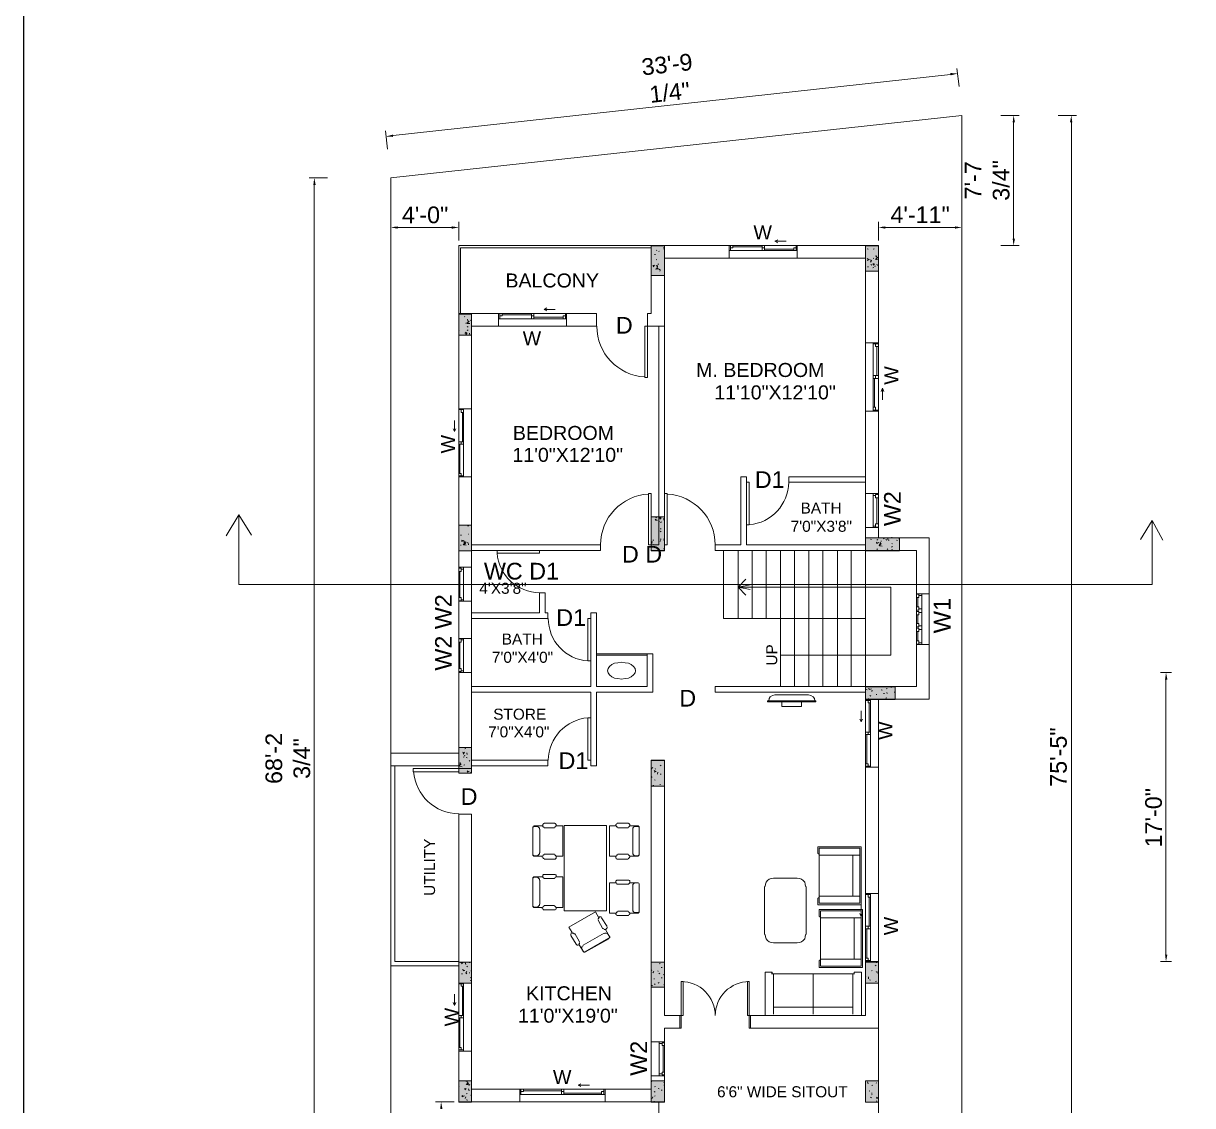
# Model space of a CAD drawing. Header units: millimetres. Extents: x 218.7 to 294.1, y -22.2 to 31.6.
# Drawn here: x 218.67 to 239.62, y -11.8 to 7.58 of the extents above; entities that cross this region are included whole.
import ezdxf

# ---------------------------------------------------------------- set-up
doc = ezdxf.new("R2010")
doc.units = ezdxf.units.MM
for name, color, linetype in [('PDF_Geometry', 7, 'Continuous'), ('PDF_Solid Fills', 1, 'Continuous'), ('PDF_Text', 7, 'Continuous')]:
    doc.layers.add(name, color=color, linetype=linetype)
doc.styles.add('PDF Arial', font='arial.ttf')

msp = doc.modelspace()

# ---------------------------------------------------------------- linework, layer by layer
at = {"layer": 'PDF_Geometry', "lineweight": 25}
msp.add_lwpolyline([(294.081, 31.595), (218.675, 31.595), (218.675, -22.228), (294.081, -22.228), (294.081, 31.595), (294.081, 31.611)], dxfattribs=at)
at = {"layer": 'PDF_Geometry', "lineweight": 9}
for points in [[(235.433, 6.454), (235.391, 6.779)], [(225.296, 5.577), (235.283, 6.671)], [(226.474, -5.486), (225.255, -5.486), (225.255, 4.817), (235.483, 5.936), (235.483, -17.051), (235.642, -17.051)], [(236.184, 5.936), (236.51, 5.936)], [(237.211, 5.936), (237.537, 5.936)], [(225.196, 5.335), (225.163, 5.66)], [(236.41, 5.811), (236.41, 3.732)], [(237.445, -16.926), (237.445, 5.811)], [(224.119, 4.817), (223.793, 4.817)], [(223.885, -15.848), (223.885, 4.692)], [(225.255, 4.166), (225.255, 3.832)], [(226.474, 3.698), (226.474, 4.032)], [(233.988, 3.698), (233.988, 4.032)], [(235.483, 4.166), (235.483, 3.832)], [(225.38, 3.932), (226.348, 3.932)], [(234.114, 3.932), (235.358, 3.932)], [(227.183, 2.387), (226.474, 2.387), (226.474, 3.606), (229.922, 3.606), (229.922, 2.387), (229.855, 2.387), (229.855, 2.162), (230.056, 2.162)], [(229.922, 3.565), (226.507, 3.565), (226.507, 2.387)], [(231.316, 3.606), (229.922, 3.606)], [(233.988, 3.606), (232.535, 3.606)], [(233.988, 1.861), (233.988, 3.606)], [(236.184, 3.606), (236.51, 3.606)], [(230.156, 2.162), (230.056, 2.162), (230.056, -1.754), (229.922, -1.754), (229.922, -1.854), (230.156, -1.854), (230.156, 3.381), (231.316, 3.381)], [(232.535, 3.381), (233.755, 3.381)], [(233.755, 3.381), (233.755, 1.861)], [(226.474, 2.387), (226.474, 0.684)], [(228.402, 2.162), (228.937, 2.162), (228.937, 2.387), (228.402, 2.387)], [(226.699, 0.684), (226.699, 2.162)], [(226.699, 2.162), (227.183, 2.162)], [(233.755, 0.642), (233.755, -0.535), (233.755, -0.635), (233.755, -0.836)], [(233.988, -0.836), (233.988, 0.642)], [(226.474, -0.535), (226.474, -2.155)], [(226.699, -2.155), (226.699, -1.854), (226.699, -1.754), (226.699, -0.535)], [(231.625, -1.754), (231.625, -0.535), (231.525, -0.535), (231.525, -1.754), (231.066, -1.754), (231.066, -1.854), (234.673, -1.854), (234.673, -2.631)], [(233.755, -0.535), (232.385, -0.535), (232.385, -0.635), (233.755, -0.635)], [(222.307, -1.595), (222.533, -1.22), (222.758, -1.579)], [(238.89, -1.32), (238.89, -2.464), (222.533, -2.464), (222.533, -1.22)], [(233.755, -1.445), (233.755, -1.754)], [(234.898, -2.631), (234.898, -1.629), (233.988, -1.629), (233.988, -1.445)], [(238.681, -1.662), (238.89, -1.32), (239.082, -1.671)], [(226.699, -1.854), (229.012, -1.854), (229.012, -1.754), (226.699, -1.754)], [(231.216, -3.073), (231.216, -1.854)], [(231.475, -3.073), (231.475, -1.854)], [(233.755, -1.754), (231.625, -1.754)], [(231.726, -3.073), (231.726, -1.854)], [(231.976, -3.073), (231.976, -1.854)], [(232.235, -4.292), (232.235, -1.854)], [(232.485, -4.292), (232.485, -1.854)], [(232.744, -4.292), (232.744, -1.854)], [(232.995, -4.292), (232.995, -1.854)], [(233.254, -4.292), (233.254, -1.854)], [(233.504, -4.292), (233.504, -1.854)], [(233.755, -4.292), (233.755, -1.854), (233.755, -1.754)], [(231.692, -2.556), (231.475, -2.514), (231.617, -2.372)], [(231.475, -2.514), (231.692, -2.472)], [(226.699, -3.073), (228.068, -3.073), (228.068, -2.973), (228.018, -2.973), (228.018, -2.614), (227.918, -2.614), (227.918, -2.973), (226.699, -2.973)], [(232.235, -3.733), (234.214, -3.733), (234.214, -2.514), (231.475, -2.514), (231.617, -2.656)], [(226.474, -2.764), (226.474, -3.432)], [(226.699, -3.432), (226.699, -3.073), (226.699, -2.973), (226.699, -2.764)], [(228.837, -2.973), (228.837, -4.292), (226.699, -4.292)], [(228.937, -2.973), (228.837, -2.973)], [(229.847, -4.292), (228.937, -4.292), (228.937, -2.973)], [(233.755, -3.073), (231.216, -3.073)], [(234.673, -3.541), (234.673, -4.292), (231.066, -4.292), (231.066, -4.393), (233.755, -4.393)], [(233.988, -4.518), (234.898, -4.518), (234.898, -3.541)], [(229.847, -3.708), (228.937, -3.708)], [(229.847, -3.733), (228.937, -3.733)], [(229.947, -4.393), (229.947, -3.708), (229.847, -3.708), (229.847, -4.292)], [(226.474, -4.042), (226.474, -5.486)], [(226.699, -5.612), (226.699, -4.393), (226.699, -4.292), (226.699, -4.042)], [(239.24, -4.042), (239.04, -4.042)], [(239.14, -9.093), (239.14, -4.167)], [(226.699, -4.393), (228.837, -4.393)], [(228.837, -4.393), (228.837, -5.712), (228.937, -5.712), (228.937, -4.393)], [(228.937, -4.393), (229.947, -4.393)], [(233.755, -4.518), (233.755, -4.393), (233.755, -4.292)], [(225.255, -5.486), (225.255, -9.294), (226.474, -9.294)], [(225.255, -5.712), (225.33, -5.712), (226.474, -5.712), (226.474, -5.762), (226.699, -5.762), (226.699, -5.712), (228.068, -5.712), (228.068, -5.612), (226.699, -5.612)], [(226.699, -5.712), (226.699, -5.612)], [(230.431, -10.187), (230.156, -10.187), (230.156, -5.612), (229.922, -5.612), (229.922, -10.655)], [(226.474, -9.219), (225.33, -9.219), (225.33, -5.712)], [(233.755, -5.737), (233.755, -8)], [(233.988, -8), (233.988, -5.737)], [(226.699, -9.603), (226.699, -6.58), (226.474, -6.58), (226.474, -9.219)], [(232.11, -7.724), (232.068, -7.732), (232.035, -7.741), (232.001, -7.766), (231.976, -7.799), (231.968, -7.833), (231.959, -7.874)], [(232.686, -7.874), (232.677, -7.833), (232.669, -7.799), (232.644, -7.766), (232.611, -7.741), (232.577, -7.732), (232.535, -7.724), (232.11, -7.724)], [(231.951, -7.874), (231.951, -8.734)], [(232.694, -8.734), (232.694, -7.874)], [(231.959, -8.734), (231.968, -8.776), (231.976, -8.81), (232.001, -8.843), (232.035, -8.868), (232.068, -8.876), (232.11, -8.885)], [(232.535, -8.885), (232.577, -8.876), (232.611, -8.868), (232.644, -8.843), (232.669, -8.81), (232.677, -8.776), (232.686, -8.734)], [(232.11, -8.885), (232.535, -8.885)], [(235.483, -17.051), (225.255, -15.974), (225.255, -9.294)], [(226.474, -9.219), (226.474, -9.294)], [(226.474, -9.294), (226.474, -9.603)], [(231.701, -10.413), (233.988, -10.413), (233.988, -9.219)], [(233.755, -9.219), (233.755, -10.187)], [(239.24, -9.219), (239.04, -9.219)], [(233.755, -10.187), (231.701, -10.187)], [(230.156, -10.413), (230.431, -10.413)], [(230.156, -10.655), (230.156, -10.413)], [(233.988, -10.413), (233.988, -13.16)], [(226.474, -10.822), (226.474, -11.732)], [(226.699, -11.507), (226.699, -10.822)], [(229.922, -11.264), (229.922, -11.507)], [(230.156, -11.732), (230.156, -11.264)], [(227.567, -11.507), (226.699, -11.507)], [(229.922, -11.507), (229.095, -11.507)], [(226.39, -11.732), (226.056, -11.732)], [(226.474, -11.732), (227.567, -11.732)], [(229.095, -11.732), (230.156, -11.732)], [(230.056, -13.16), (230.056, -11.732)]]:
    msp.add_lwpolyline(points, dxfattribs=at)
at = {"layer": 'PDF_Geometry', "color": 52, "lineweight": 9, "true_color": 0xdddd00}
for points in [[(230.156, 3.598), (229.922, 3.598), (229.922, 3.072), (230.156, 3.072)], [(233.988, 3.598), (233.755, 3.598), (233.755, 3.147), (233.988, 3.147)], [(226.699, 2.379), (226.474, 2.379), (226.474, 2.003), (226.699, 2.003)], [(230.156, -1.253), (229.922, -1.253), (229.922, -1.863), (230.156, -1.863)], [(226.699, -1.403), (226.474, -1.403), (226.474, -1.863), (226.699, -1.863)], [(233.755, -1.629), (233.755, -1.863), (234.364, -1.863), (234.364, -1.629)], [(233.755, -4.301), (233.755, -4.526), (234.289, -4.526), (234.289, -4.301)], [(226.699, -5.386), (226.474, -5.386), (226.474, -5.845), (226.699, -5.845)], [(230.156, -5.62), (229.922, -5.62), (229.922, -6.079), (230.156, -6.079)], [(230.156, -9.227), (229.922, -9.227), (229.922, -9.678), (230.156, -9.678)], [(233.988, -9.227), (233.755, -9.227), (233.755, -9.603), (233.988, -9.603)], [(226.699, -11.356), (226.474, -11.356), (226.474, -11.74), (226.699, -11.74)], [(230.156, -11.356), (229.922, -11.356), (229.922, -11.74), (230.156, -11.74)], [(233.988, -11.356), (233.755, -11.356), (233.755, -11.74), (233.988, -11.74)]]:
    msp.add_lwpolyline(points, close=True, dxfattribs=at)
for points in [[(229.964, 3.598), (229.964, 3.606)], [(230.139, 3.573), (230.156, 3.565)], [(233.755, 3.581), (233.763, 3.581)], [(233.963, 3.598), (233.963, 3.606)], [(229.98, 3.448), (229.997, 3.448)], [(230.006, 3.348), (230.022, 3.356)], [(230.014, 3.515), (230.022, 3.523)], [(230.056, 3.506), (230.064, 3.498)], [(230.139, 3.548), (230.156, 3.548)], [(233.788, 3.548), (233.805, 3.54)], [(233.788, 3.373), (233.813, 3.356)], [(233.788, 3.339), (233.83, 3.356)], [(233.896, 3.54), (233.913, 3.548)], [(233.896, 3.373), (233.905, 3.381)], [(233.93, 3.414), (233.947, 3.423)], [(233.938, 3.356), (233.98, 3.398)], [(233.947, 3.356), (233.988, 3.348)], [(233.963, 3.381), (233.955, 3.423)], [(229.947, 3.247), (229.98, 3.247)], [(229.955, 3.222), (229.98, 3.256)], [(229.955, 3.247), (229.972, 3.239)], [(229.997, 3.181), (230.014, 3.189)], [(230.006, 3.247), (230.022, 3.239)], [(230.014, 3.206), (230.039, 3.189)], [(230.014, 3.181), (230.056, 3.189)], [(230.031, 3.214), (230.031, 3.247)], [(230.039, 3.272), (230.056, 3.272)], [(230.064, 3.181), (230.072, 3.172)], [(230.072, 3.147), (230.089, 3.172)], [(233.796, 3.222), (233.813, 3.222)], [(233.846, 3.306), (233.863, 3.339), (233.846, 3.348)], [(233.855, 3.264), (233.871, 3.256)], [(233.888, 3.281), (233.913, 3.281)], [(233.888, 3.206), (233.905, 3.214)], [(233.896, 3.256), (233.922, 3.281)], [(233.922, 3.239), (233.938, 3.239)], [(233.972, 3.247), (233.963, 3.272)], [(226.574, 2.337), (226.582, 2.329)], [(226.599, 2.379), (226.607, 2.379)], [(226.599, 2.212), (226.607, 2.22)], [(226.616, 2.212), (226.657, 2.254)], [(226.624, 2.154), (226.641, 2.145)], [(226.624, 2.087), (226.641, 2.095)], [(226.641, 2.237), (226.632, 2.287)], [(226.632, 2.212), (226.674, 2.212)], [(226.682, 2.27), (226.691, 2.262)], [(226.474, 2.078), (226.482, 2.07)], [(226.582, 2.037), (226.616, 2.037)], [(226.59, 2.037), (226.607, 2.053)], [(226.599, 2.012), (226.624, 2.045)], [(226.674, 2.003), (226.666, 2.037)], [(229.997, -1.253), (230.014, -1.27)], [(226.632, -1.412), (226.649, -1.42)], [(226.641, -1.403), (226.649, -1.412)], [(229.989, -1.295), (230.014, -1.312)], [(229.997, -1.32), (230.031, -1.312)], [(230.056, -1.362), (230.064, -1.328)], [(230.072, -1.295), (230.097, -1.27), (230.064, -1.27)], [(230.089, -1.353), (230.106, -1.345)], [(230.147, -1.312), (230.147, -1.278)], [(226.474, -1.504), (226.474, -1.495)], [(226.507, -1.579), (226.524, -1.579)], [(226.524, -1.671), (226.549, -1.687)], [(226.641, -1.562), (226.649, -1.562)], [(226.699, -1.612), (226.699, -1.604)], [(229.947, -1.671), (229.964, -1.671)], [(230.056, -1.487), (230.064, -1.495)], [(230.081, -1.47), (230.097, -1.47)], [(230.081, -1.52), (230.097, -1.512)], [(230.081, -1.654), (230.097, -1.654)], [(230.139, -1.654), (230.156, -1.654)], [(230.147, -1.679), (230.156, -1.671)], [(233.846, -1.654), (233.863, -1.662)], [(233.963, -1.671), (233.98, -1.662)], [(234.08, -1.646), (234.097, -1.629)], [(234.122, -1.662), (234.139, -1.671)], [(234.155, -1.662), (234.155, -1.629)], [(234.164, -1.671), (234.18, -1.671)], [(234.23, -1.629), (234.23, -1.62)], [(234.314, -1.671), (234.331, -1.679)], [(234.356, -1.646), (234.364, -1.646)], [(226.507, -1.762), (226.515, -1.762)], [(226.524, -1.696), (226.557, -1.679)], [(226.549, -1.754), (226.59, -1.712)], [(226.557, -1.754), (226.607, -1.762)], [(226.574, -1.729), (226.565, -1.679)], [(226.565, -1.721), (226.59, -1.721)], [(226.574, -1.746), (226.599, -1.712)], [(226.582, -1.729), (226.59, -1.696)], [(226.616, -1.704), (226.632, -1.712)], [(226.649, -1.754), (226.641, -1.721)], [(226.699, -1.737), (226.699, -1.729)], [(229.93, -1.729), (229.939, -1.696)], [(229.947, -1.854), (229.964, -1.854)], [(229.955, -1.746), (229.964, -1.754)], [(230.072, -1.863), (230.089, -1.854)], [(230.081, -1.696), (230.089, -1.679)], [(230.139, -1.829), (230.156, -1.829)], [(233.947, -1.704), (233.972, -1.721)], [(233.955, -1.721), (233.972, -1.729)], [(233.963, -1.729), (233.997, -1.712)], [(233.963, -1.838), (233.972, -1.829)], [(234.013, -1.737), (234.005, -1.771), (234.038, -1.729)], [(234.013, -1.771), (234.055, -1.779)], [(234.03, -1.746), (234.022, -1.704)], [(234.022, -1.721), (234.03, -1.729)], [(234.03, -1.687), (234.047, -1.687)], [(234.147, -1.829), (234.155, -1.838)], [(234.222, -1.796), (234.239, -1.787)], [(234.222, -1.846), (234.239, -1.838)], [(234.23, -1.729), (234.239, -1.737)], [(233.771, -4.343), (233.788, -4.351)], [(233.813, -4.326), (233.838, -4.343)], [(233.83, -4.343), (233.863, -4.334)], [(233.863, -4.376), (233.88, -4.368)], [(233.871, -4.384), (233.88, -4.359)], [(234.022, -4.301), (234.03, -4.301)], [(234.038, -4.351), (234.055, -4.359)], [(234.13, -4.334), (234.147, -4.326)], [(234.205, -4.301), (234.222, -4.309)], [(234.272, -4.393), (234.289, -4.393)], [(234.289, -4.301), (234.289, -4.292)], [(233.813, -4.526), (233.813, -4.509)], [(233.838, -4.451), (233.855, -4.468)], [(233.947, -4.434), (233.963, -4.434)], [(234.08, -4.418), (234.097, -4.418)], [(234.122, -4.501), (234.139, -4.493)], [(234.139, -4.401), (234.147, -4.418)], [(226.582, -5.411), (226.599, -5.403)], [(226.499, -5.695), (226.499, -5.653)], [(226.54, -5.47), (226.565, -5.478)], [(226.549, -5.503), (226.574, -5.47)], [(226.557, -5.553), (226.565, -5.562)], [(226.574, -5.537), (226.582, -5.52)], [(226.607, -5.562), (226.624, -5.57)], [(226.624, -5.511), (226.616, -5.478)], [(226.657, -5.62), (226.674, -5.628)], [(226.474, -5.72), (226.515, -5.678)], [(226.49, -5.72), (226.532, -5.729)], [(226.565, -5.704), (226.582, -5.695)], [(226.624, -5.804), (226.649, -5.82)], [(226.624, -5.829), (226.657, -5.812)], [(226.641, -5.762), (226.657, -5.762)], [(226.691, -5.845), (226.691, -5.829)], [(229.922, -5.762), (229.93, -5.77)], [(229.93, -5.754), (229.947, -5.745)], [(229.972, -5.795), (229.997, -5.812)], [(229.972, -5.829), (230.006, -5.812)], [(229.989, -5.762), (229.997, -5.77)], [(230.031, -5.862), (230.039, -5.829)], [(230.081, -5.704), (230.097, -5.712)], [(230.081, -5.862), (230.097, -5.862)], [(229.922, -5.921), (229.939, -5.912)], [(229.947, -6.063), (229.964, -6.063)], [(229.98, -5.962), (229.989, -5.971)], [(230.072, -6.046), (230.089, -6.046)], [(226.474, -9.377), (226.474, -9.603), (226.699, -9.603), (226.699, -9.227), (226.474, -9.227)], [(226.507, -9.235), (226.524, -9.244)], [(226.515, -9.227), (226.549, -9.235)], [(226.524, -9.26), (226.549, -9.227)], [(226.54, -9.361), (226.565, -9.377)], [(226.549, -9.386), (226.582, -9.377)], [(226.599, -9.269), (226.59, -9.235)], [(226.616, -9.436), (226.599, -9.419), (226.616, -9.394)], [(226.616, -9.302), (226.632, -9.311)], [(226.657, -9.235), (226.674, -9.235)], [(226.657, -9.419), (226.674, -9.419)], [(226.691, -9.386), (226.699, -9.377)], [(229.922, -9.377), (229.93, -9.369)], [(229.947, -9.419), (229.964, -9.394)], [(230.039, -9.386), (230.047, -9.394)], [(230.064, -9.26), (230.081, -9.252)], [(230.097, -9.327), (230.114, -9.327)], [(233.863, -9.386), (233.88, -9.377)], [(233.93, -9.286), (233.947, -9.294)], [(233.947, -9.411), (233.955, -9.402)], [(233.955, -9.244), (233.963, -9.227)], [(233.963, -9.402), (233.988, -9.411)], [(233.972, -9.427), (233.988, -9.419)], [(226.524, -9.436), (226.54, -9.436)], [(226.682, -9.503), (226.691, -9.511)], [(226.682, -9.561), (226.691, -9.553)], [(229.964, -9.528), (229.98, -9.528)], [(229.98, -9.62), (229.989, -9.628)], [(230.047, -9.603), (230.064, -9.594)], [(230.056, -9.436), (230.072, -9.427)], [(230.097, -9.511), (230.114, -9.511)], [(230.139, -9.453), (230.156, -9.461)], [(230.156, -9.653), (230.147, -9.628)], [(230.156, -9.453), (230.156, -9.444)], [(233.755, -9.494), (233.763, -9.486), (233.755, -9.486)], [(233.813, -9.528), (233.813, -9.494)], [(233.83, -9.544), (233.846, -9.553)], [(233.83, -9.603), (233.838, -9.603)], [(233.938, -9.578), (233.955, -9.569)], [(229.93, -9.645), (229.947, -9.653)], [(230.147, -9.678), (230.156, -9.678)], [(226.474, -11.456), (226.482, -11.448)], [(226.574, -11.49), (226.607, -11.498)], [(226.582, -11.515), (226.607, -11.49)], [(226.599, -11.356), (226.607, -11.365)], [(226.607, -11.423), (226.649, -11.39)], [(226.624, -11.406), (226.616, -11.423), (226.666, -11.431)], [(226.649, -11.415), (226.632, -11.406), (226.624, -11.356)], [(226.657, -11.532), (226.649, -11.498)], [(226.657, -11.431), (226.674, -11.423)], [(229.922, -11.365), (229.93, -11.365)], [(229.98, -11.465), (229.997, -11.456)], [(230.047, -11.49), (230.064, -11.498)], [(230.147, -11.381), (230.156, -11.39)], [(230.147, -11.431), (230.156, -11.431)], [(233.805, -11.406), (233.796, -11.373)], [(233.871, -11.44), (233.888, -11.431)], [(233.947, -11.39), (233.955, -11.398)], [(226.524, -11.632), (226.54, -11.623)], [(226.532, -11.615), (226.557, -11.632)], [(226.532, -11.64), (226.574, -11.623)], [(226.59, -11.674), (226.599, -11.64)], [(226.607, -11.59), (226.624, -11.582)], [(226.616, -11.69), (226.624, -11.707)], [(226.691, -11.607), (226.699, -11.615)], [(229.939, -11.674), (229.947, -11.64)], [(229.964, -11.724), (229.98, -11.724)], [(229.972, -11.548), (229.989, -11.557)], [(229.98, -11.632), (229.989, -11.623)], [(230.097, -11.523), (230.114, -11.523)], [(233.821, -11.532), (233.838, -11.54)], [(233.846, -11.649), (233.863, -11.657)], [(233.863, -11.573), (233.88, -11.573)], [(233.863, -11.607), (233.88, -11.598)], [(233.955, -11.649), (233.98, -11.665)], [(233.955, -11.674), (233.988, -11.665)], [(233.955, -11.715), (233.963, -11.724)]]:
    msp.add_lwpolyline(points, dxfattribs=at)
at = {"layer": 'PDF_Geometry', "color": 151, "lineweight": 9, "true_color": 0x7ebfff}
for points in [[(231.341, 3.565), (231.383, 3.565), (231.383, 3.606), (231.316, 3.606), (231.316, 3.381)], [(232.535, 3.606), (231.316, 3.606)], [(231.316, 3.515), (231.341, 3.515), (231.341, 3.606)], [(231.383, 3.606), (231.909, 3.606)], [(231.383, 3.581), (231.909, 3.581)], [(231.951, 3.565), (231.909, 3.565)], [(231.951, 3.606), (232.519, 3.606)], [(232.185, 3.657), (232.135, 3.682), (232.185, 3.707)], [(232.135, 3.682), (232.335, 3.682)], [(232.519, 3.565), (232.477, 3.565), (232.477, 3.515), (232.535, 3.515)], [(232.535, 3.381), (232.535, 3.606), (232.519, 3.606), (232.519, 3.515)], [(231.316, 3.381), (232.535, 3.381)], [(231.341, 3.515), (231.909, 3.515)], [(231.951, 3.54), (232.477, 3.54)], [(231.951, 3.515), (232.477, 3.515)], [(227.208, 2.346), (227.25, 2.346), (227.25, 2.387), (227.183, 2.387), (227.183, 2.162)], [(228.402, 2.387), (227.183, 2.387)], [(227.183, 2.296), (227.208, 2.296), (227.208, 2.387)], [(227.25, 2.387), (227.776, 2.387)], [(227.25, 2.362), (227.776, 2.362)], [(227.818, 2.346), (227.776, 2.346)], [(227.818, 2.387), (228.386, 2.387)], [(227.818, 2.321), (228.344, 2.321)], [(228.052, 2.437), (228.002, 2.463), (228.052, 2.488)], [(228.002, 2.463), (228.202, 2.463)], [(228.386, 2.346), (228.344, 2.346), (228.344, 2.296), (228.402, 2.296)], [(228.402, 2.162), (228.402, 2.387), (228.386, 2.387), (228.386, 2.296)], [(227.183, 2.162), (228.402, 2.162)], [(227.208, 2.296), (227.776, 2.296)], [(227.818, 2.296), (228.344, 2.296)], [(233.938, 1.845), (233.938, 1.795), (233.988, 1.795), (233.988, 1.861), (233.755, 1.861)], [(233.755, 1.861), (233.755, 0.642)], [(233.896, 1.861), (233.896, 1.845), (233.988, 1.845)], [(233.896, 1.845), (233.896, 1.277)], [(233.963, 1.795), (233.963, 1.277)], [(233.988, 0.642), (233.988, 1.861)], [(233.988, 1.795), (233.988, 1.277)], [(233.938, 1.227), (233.938, 1.277)], [(233.896, 1.227), (233.896, 0.709)], [(233.922, 1.227), (233.922, 0.709)], [(233.988, 1.227), (233.988, 0.659)], [(234.038, 0.993), (234.063, 1.051), (234.089, 0.993)], [(234.063, 1.051), (234.063, 0.843)], [(226.699, 0.684), (226.474, 0.684), (226.474, 0.667), (226.557, 0.667)], [(226.474, 0.684), (226.474, -0.535)], [(226.474, 0.091), (226.474, 0.667)], [(226.515, 0.667), (226.515, 0.617), (226.557, 0.617), (226.557, 0.684)], [(226.699, -0.535), (226.699, 0.684)], [(233.755, 0.642), (233.988, 0.642), (233.988, 0.659), (233.896, 0.659)], [(233.938, 0.659), (233.938, 0.709), (233.896, 0.709), (233.896, 0.642)], [(226.398, 0.275), (226.398, 0.475)], [(226.54, 0.091), (226.54, 0.617)], [(226.557, 0.091), (226.557, 0.617)], [(226.423, 0.325), (226.398, 0.275), (226.373, 0.325)], [(226.474, -0.477), (226.474, 0.049)], [(226.49, -0.477), (226.49, 0.049)], [(226.515, 0.091), (226.515, 0.049)], [(226.557, -0.518), (226.557, 0.049)], [(226.515, -0.518), (226.515, -0.477), (226.474, -0.477), (226.474, -0.535), (226.699, -0.535)], [(226.557, -0.535), (226.557, -0.518), (226.474, -0.518)], [(233.755, -0.836), (233.755, -1.445)], [(233.755, -0.836), (233.988, -0.836), (233.988, -0.911), (233.938, -0.911), (233.938, -0.869)], [(233.896, -0.836), (233.896, -0.869), (233.938, -0.869), (233.938, -0.852), (233.988, -0.852)], [(233.988, -1.445), (233.988, -0.836)], [(233.896, -1.42), (233.896, -0.869)], [(233.963, -0.911), (233.963, -1.378)], [(233.988, -1.378), (233.988, -0.911)], [(233.988, -1.437), (233.938, -1.437), (233.938, -1.378), (233.988, -1.378), (233.988, -1.445), (233.755, -1.445)], [(233.938, -1.42), (233.896, -1.42), (233.896, -1.445)], [(226.474, -2.764), (226.474, -2.155)], [(226.699, -2.155), (226.474, -2.155), (226.474, -2.23), (226.515, -2.23), (226.515, -2.188)], [(226.557, -2.155), (226.557, -2.188), (226.515, -2.188), (226.515, -2.172), (226.474, -2.172)], [(226.474, -2.698), (226.474, -2.23)], [(226.49, -2.23), (226.49, -2.698)], [(226.557, -2.739), (226.557, -2.188)], [(226.699, -2.155), (226.699, -2.764)], [(226.474, -2.756), (226.515, -2.756), (226.515, -2.698), (226.474, -2.698), (226.474, -2.764), (226.699, -2.764)], [(234.673, -2.631), (234.673, -2.931), (234.673, -3.24), (234.673, -3.541)], [(234.673, -2.639), (234.715, -2.639), (234.715, -2.698), (234.673, -2.698), (234.673, -2.631), (234.898, -2.631)], [(234.673, -2.698), (234.673, -2.865)], [(234.698, -2.865), (234.698, -2.698)], [(234.715, -2.664), (234.765, -2.664), (234.765, -2.631)], [(234.765, -2.664), (234.765, -2.898)], [(234.898, -3.541), (234.898, -3.24), (234.898, -2.931), (234.898, -2.631)], [(226.515, -2.739), (226.557, -2.739), (226.557, -2.764)], [(234.715, -2.898), (234.715, -2.865), (234.673, -2.865), (234.673, -2.931), (234.673, -3.007), (234.715, -3.007), (234.715, -2.948), (234.673, -2.948)], [(234.715, -2.965), (234.765, -2.965), (234.765, -2.931), (234.765, -2.898), (234.715, -2.898), (234.715, -2.923), (234.673, -2.923)], [(234.673, -3.007), (234.673, -3.165)], [(234.698, -3.165), (234.698, -3.007)], [(234.765, -2.965), (234.765, -3.207)], [(234.673, -3.249), (234.715, -3.249), (234.715, -3.307), (234.673, -3.307), (234.673, -3.24), (234.673, -3.165), (234.715, -3.165), (234.715, -3.207)], [(234.715, -3.274), (234.765, -3.274), (234.765, -3.24), (234.765, -3.207), (234.715, -3.207), (234.715, -3.224), (234.673, -3.224)], [(234.673, -3.307), (234.673, -3.474)], [(234.698, -3.474), (234.698, -3.307)], [(234.765, -3.274), (234.765, -3.508)], [(226.474, -4.042), (226.474, -3.432)], [(226.699, -3.432), (226.474, -3.432), (226.474, -3.499), (226.515, -3.499), (226.515, -3.457)], [(226.557, -3.432), (226.557, -3.457), (226.515, -3.457), (226.515, -3.441), (226.474, -3.441)], [(226.474, -3.967), (226.474, -3.499)], [(226.49, -3.499), (226.49, -3.967)], [(226.557, -4.009), (226.557, -3.457)], [(226.699, -3.432), (226.699, -4.042)], [(234.898, -3.541), (234.673, -3.541), (234.673, -3.474), (234.715, -3.474), (234.715, -3.508)], [(234.765, -3.541), (234.765, -3.508), (234.715, -3.508), (234.715, -3.533), (234.673, -3.533)], [(226.474, -4.025), (226.515, -4.025), (226.515, -3.967), (226.474, -3.967), (226.474, -4.042), (226.699, -4.042)], [(226.515, -4.009), (226.557, -4.009), (226.557, -4.042)], [(233.988, -4.518), (233.755, -4.518), (233.755, -4.543), (233.846, -4.543)], [(233.755, -4.518), (233.755, -5.737)], [(233.755, -5.111), (233.755, -4.543)], [(233.805, -4.543), (233.805, -4.585), (233.846, -4.585), (233.846, -4.518)], [(233.821, -5.111), (233.821, -4.585)], [(233.846, -5.111), (233.846, -4.585)], [(233.988, -5.737), (233.988, -4.518)], [(233.679, -4.927), (233.679, -4.727)], [(233.704, -4.877), (233.679, -4.927), (233.654, -4.877)], [(233.755, -5.678), (233.755, -5.152)], [(233.78, -5.678), (233.78, -5.152)], [(233.805, -5.111), (233.805, -5.152)], [(233.846, -5.72), (233.846, -5.152)], [(233.805, -5.72), (233.805, -5.678), (233.755, -5.678), (233.755, -5.737), (233.988, -5.737)], [(233.846, -5.737), (233.846, -5.72), (233.755, -5.72)], [(233.988, -8), (233.755, -8), (233.755, -8.016), (233.846, -8.016)], [(233.755, -8), (233.755, -9.219)], [(233.755, -8.584), (233.755, -8.016)], [(233.805, -8.016), (233.805, -8.066), (233.846, -8.066), (233.846, -8)], [(233.821, -8.584), (233.821, -8.066)], [(233.846, -8.584), (233.846, -8.066)], [(233.988, -9.219), (233.988, -8)], [(233.704, -8.359), (233.679, -8.409), (233.654, -8.359)], [(233.679, -8.409), (233.679, -8.2)], [(233.805, -8.584), (233.805, -8.634)], [(233.755, -9.16), (233.755, -8.634)], [(233.78, -9.16), (233.78, -8.634)], [(233.846, -9.202), (233.846, -8.634)], [(233.805, -9.202), (233.805, -9.16), (233.755, -9.16), (233.755, -9.219), (233.988, -9.219)], [(233.846, -9.219), (233.846, -9.202), (233.755, -9.202)], [(226.699, -9.603), (226.474, -9.603), (226.474, -9.62), (226.557, -9.62)], [(226.474, -9.603), (226.474, -10.822)], [(226.474, -10.187), (226.474, -9.62)], [(226.515, -9.62), (226.515, -9.661), (226.557, -9.661), (226.557, -9.603)], [(226.699, -10.822), (226.699, -9.603)], [(226.398, -10.004), (226.398, -9.803)], [(226.54, -10.187), (226.54, -9.661)], [(226.557, -10.187), (226.557, -9.661)], [(226.423, -9.954), (226.398, -10.004), (226.373, -9.954)], [(226.474, -10.755), (226.474, -10.229)], [(226.49, -10.755), (226.49, -10.229)], [(226.515, -10.187), (226.515, -10.229)], [(226.557, -10.797), (226.557, -10.229)], [(229.922, -11.264), (229.922, -10.655)], [(230.156, -10.672), (230.114, -10.672), (230.114, -10.722), (230.156, -10.722), (230.156, -10.655), (229.922, -10.655)], [(230.114, -10.688), (230.064, -10.688), (230.064, -10.655)], [(230.156, -10.655), (230.156, -11.264)], [(226.515, -10.797), (226.515, -10.755), (226.474, -10.755), (226.474, -10.822), (226.699, -10.822)], [(226.557, -10.822), (226.557, -10.797), (226.474, -10.797)], [(230.064, -10.688), (230.064, -11.231)], [(230.131, -11.198), (230.131, -10.722)], [(230.156, -10.722), (230.156, -11.198)], [(229.922, -11.264), (230.156, -11.264), (230.156, -11.198), (230.114, -11.198), (230.114, -11.231)], [(230.064, -11.264), (230.064, -11.231), (230.114, -11.231), (230.114, -11.248), (230.156, -11.248)], [(227.584, -11.548), (227.634, -11.548), (227.634, -11.507), (227.567, -11.507), (227.567, -11.732)], [(229.095, -11.507), (227.567, -11.507)], [(227.567, -11.598), (227.584, -11.598), (227.584, -11.507)], [(227.634, -11.507), (228.311, -11.507)], [(228.352, -11.507), (229.07, -11.507)], [(228.661, -11.456), (228.611, -11.431), (228.661, -11.406)], [(228.611, -11.431), (228.812, -11.431)], [(229.095, -11.732), (229.095, -11.507), (229.07, -11.507), (229.07, -11.598)], [(227.584, -11.598), (228.311, -11.598)], [(227.634, -11.532), (228.311, -11.532)], [(228.352, -11.548), (228.311, -11.548)], [(228.352, -11.573), (229.029, -11.573)], [(228.352, -11.598), (229.029, -11.598)], [(229.07, -11.548), (229.029, -11.548), (229.029, -11.598), (229.095, -11.598)], [(227.567, -11.732), (229.095, -11.732)]]:
    msp.add_lwpolyline(points, dxfattribs=at)
for points in [[(231.951, 3.606), (231.909, 3.606), (231.909, 3.515), (231.951, 3.515)], [(227.818, 2.387), (227.776, 2.387), (227.776, 2.296), (227.818, 2.296)], [(233.988, 1.227), (233.988, 1.277), (233.896, 1.277), (233.896, 1.227)], [(226.474, 0.091), (226.474, 0.049), (226.557, 0.049), (226.557, 0.091)], [(233.755, -5.111), (233.755, -5.152), (233.846, -5.152), (233.846, -5.111)], [(233.755, -8.584), (233.755, -8.634), (233.846, -8.634), (233.846, -8.584)], [(226.474, -10.187), (226.474, -10.229), (226.557, -10.229), (226.557, -10.187)], [(228.352, -11.507), (228.311, -11.507), (228.311, -11.598), (228.352, -11.598)]]:
    msp.add_lwpolyline(points, close=True, dxfattribs=at)
at = {"layer": 'PDF_Geometry', "color": 31, "lineweight": 9, "true_color": 0xffbf7e}
for points in [[(229.805, 2.162), (229.805, 1.243), (229.855, 1.243), (229.855, 2.162)], [(229.872, -1.754), (229.872, -0.836), (229.922, -0.836), (229.922, -1.754)], [(230.206, -1.754), (230.206, -0.836), (230.156, -0.836), (230.156, -1.754)], [(231.675, -0.635), (231.675, -1.395), (231.625, -1.395), (231.625, -0.635)], [(227.918, -1.904), (227.158, -1.904), (227.158, -1.854), (227.918, -1.854)], [(228.786, -3.073), (228.786, -3.833), (228.837, -3.833), (228.837, -3.073)], [(228.786, -5.612), (228.786, -4.852), (228.837, -4.852), (228.837, -5.612)], [(226.474, -5.82), (225.655, -5.82), (225.655, -5.762), (226.474, -5.762)], [(230.456, -9.578), (230.456, -10.187), (230.49, -10.187), (230.49, -9.578)], [(231.675, -9.578), (231.642, -9.578), (231.642, -10.187), (231.675, -10.187)], [(230.456, -10.187), (230.431, -10.187), (230.431, -10.413), (230.456, -10.413)], [(231.675, -10.187), (231.675, -10.413), (231.701, -10.413), (231.701, -10.187)]]:
    msp.add_lwpolyline(points, close=True, dxfattribs=at)
at = {"layer": 'PDF_Geometry', "lineweight": 9}
msp.add_lwpolyline([(229.638, -4.009), (229.63, -3.967), (229.605, -3.933), (229.563, -3.9), (229.513, -3.875), (229.454, -3.867), (229.388, -3.858), (229.321, -3.867), (229.262, -3.875), (229.212, -3.9), (229.171, -3.933), (229.146, -3.967), (229.137, -4.009), (229.146, -4.05), (229.171, -4.084), (229.212, -4.117), (229.262, -4.142), (229.321, -4.15), (229.388, -4.159), (229.454, -4.15), (229.513, -4.142), (229.563, -4.117), (229.605, -4.084), (229.63, -4.05)], close=True, dxfattribs=at)
at = {"layer": 'PDF_Geometry', "color": 30, "lineweight": 9, "true_color": 0xff7e00}
for points in [[(232.026, -4.56), (232.026, -4.568), (232.853, -4.568), (232.018, -4.568), (232.001, -4.568), (232.001, -4.551), (232.018, -4.551), (232.853, -4.551), (232.844, -4.509), (232.819, -4.476), (232.778, -4.451), (232.736, -4.443), (232.135, -4.443), (232.093, -4.451), (232.051, -4.476), (232.035, -4.509), (232.026, -4.551)], [(232.611, -4.568), (232.611, -4.651), (232.26, -4.651), (232.26, -4.568)], [(232.853, -4.568), (232.869, -4.568), (232.869, -4.551), (232.853, -4.551)], [(227.826, -6.789), (227.818, -6.789), (227.81, -6.797), (227.801, -6.806), (227.801, -6.814)], [(227.826, -6.797), (227.818, -6.797), (227.81, -6.806), (227.801, -6.814), (227.801, -6.822)], [(227.801, -6.814), (227.801, -7.307)], [(227.801, -6.822), (227.801, -7.298)], [(227.977, -6.789), (227.826, -6.789)], [(227.826, -6.797), (227.868, -6.797)], [(227.918, -6.847), (227.918, -6.831), (227.901, -6.814), (227.885, -6.797), (227.868, -6.797)], [(227.926, -6.847), (227.926, -7.273)], [(228.002, -6.747), (227.993, -6.747), (227.985, -6.756), (227.977, -6.764), (227.977, -6.772), (227.977, -6.789), (227.977, -6.797), (227.985, -6.806), (227.993, -6.814), (228.002, -6.814)], [(228.194, -6.739), (228.002, -6.739)], [(228.002, -6.822), (228.185, -6.822)], [(228.185, -6.814), (228.194, -6.814), (228.202, -6.806), (228.21, -6.797), (228.21, -6.789)], [(228.336, -6.789), (228.219, -6.789), (228.219, -6.772), (228.219, -6.764), (228.21, -6.756), (228.202, -6.747), (228.194, -6.747)], [(228.336, -6.789), (228.336, -7.332)], [(229.171, -6.789), (229.287, -6.789)], [(229.171, -7.332), (229.171, -6.789)], [(229.313, -6.747), (229.304, -6.747), (229.296, -6.756), (229.287, -6.764), (229.287, -6.772), (229.287, -6.789)], [(229.296, -6.789), (229.296, -6.797), (229.304, -6.806), (229.313, -6.814), (229.321, -6.814)], [(229.513, -6.739), (229.313, -6.739)], [(229.321, -6.822), (229.505, -6.822)], [(229.505, -6.814), (229.513, -6.814), (229.521, -6.806), (229.53, -6.797), (229.53, -6.789)], [(229.68, -6.789), (229.538, -6.789), (229.538, -6.772), (229.538, -6.764), (229.53, -6.756), (229.521, -6.747), (229.513, -6.747)], [(229.638, -6.797), (229.621, -6.797), (229.605, -6.814), (229.588, -6.831), (229.588, -6.847)], [(229.588, -7.273), (229.588, -6.847)], [(229.705, -6.822), (229.705, -6.814), (229.697, -6.806), (229.688, -6.797), (229.68, -6.797), (229.638, -6.797)], [(229.705, -6.814), (229.705, -6.806), (229.697, -6.797), (229.688, -6.789), (229.68, -6.789)], [(229.705, -7.307), (229.705, -6.814)], [(229.705, -7.298), (229.705, -6.822)], [(227.801, -7.298), (227.801, -7.307), (227.81, -7.315), (227.818, -7.323), (227.826, -7.323), (227.868, -7.323)], [(227.801, -7.307), (227.801, -7.315), (227.81, -7.323), (227.818, -7.332), (227.826, -7.332), (227.968, -7.332), (227.968, -7.348)], [(227.868, -7.323), (227.885, -7.323), (227.901, -7.307), (227.918, -7.29), (227.918, -7.273)], [(228.002, -7.307), (227.993, -7.307), (227.985, -7.315), (227.977, -7.323), (227.977, -7.332)], [(228.185, -7.298), (228.002, -7.298)], [(228.21, -7.332), (228.21, -7.323), (228.202, -7.315), (228.194, -7.307), (228.185, -7.307)], [(229.321, -7.307), (229.313, -7.307), (229.304, -7.315), (229.296, -7.323), (229.296, -7.332)], [(229.505, -7.298), (229.321, -7.298)], [(229.53, -7.332), (229.53, -7.323), (229.521, -7.315), (229.513, -7.307), (229.505, -7.307)], [(229.588, -7.273), (229.588, -7.29), (229.605, -7.307), (229.621, -7.323), (229.638, -7.323)], [(229.68, -7.323), (229.638, -7.323)], [(229.68, -7.323), (229.688, -7.323), (229.697, -7.315), (229.705, -7.307), (229.705, -7.298)], [(229.68, -7.332), (229.688, -7.332), (229.697, -7.323), (229.705, -7.315), (229.705, -7.307)], [(232.903, -8.083), (232.903, -8.2), (233.679, -8.2), (233.679, -7.165), (232.903, -7.165), (232.903, -7.282)], [(232.911, -7.282), (232.911, -7.29), (232.92, -7.29), (232.928, -7.29), (232.928, -7.282), (232.928, -8.083), (232.928, -8.075), (232.92, -8.075), (232.911, -8.075), (232.911, -8.083)], [(232.928, -8.083), (232.928, -8.175), (233.654, -8.175), (233.654, -7.19), (232.928, -7.19), (232.928, -7.282)], [(232.928, -8.05), (233.654, -8.05), (233.529, -8.05), (233.529, -7.315), (233.654, -7.315), (232.928, -7.315)], [(227.977, -7.348), (227.977, -7.357), (227.985, -7.365), (227.993, -7.373), (228.002, -7.373)], [(228.336, -7.332), (228.219, -7.332), (228.219, -7.357), (228.219, -7.365), (228.21, -7.373), (228.202, -7.382), (228.194, -7.382), (228.002, -7.382)], [(229.171, -7.332), (229.287, -7.332)], [(229.287, -7.332), (229.287, -7.357), (229.287, -7.365), (229.296, -7.373), (229.304, -7.382), (229.313, -7.382), (229.505, -7.382)], [(229.505, -7.373), (229.513, -7.373), (229.521, -7.365), (229.53, -7.357), (229.53, -7.348)], [(229.538, -7.348), (229.538, -7.332)], [(229.538, -7.332), (229.68, -7.332)], [(227.826, -7.699), (227.818, -7.699), (227.81, -7.707), (227.801, -7.716), (227.801, -7.724)], [(227.826, -7.707), (227.818, -7.707), (227.81, -7.716), (227.801, -7.724), (227.801, -7.732)], [(227.801, -7.724), (227.801, -8.225)], [(227.801, -7.732), (227.801, -8.217)], [(227.977, -7.699), (227.826, -7.699)], [(227.826, -7.707), (227.868, -7.707)], [(227.918, -7.758), (227.918, -7.741), (227.901, -7.724), (227.885, -7.707), (227.868, -7.707)], [(228.219, -7.699), (228.219, -7.682), (228.219, -7.674), (228.21, -7.666), (228.202, -7.657), (228.194, -7.657), (228.002, -7.657), (227.993, -7.657), (227.985, -7.666), (227.977, -7.674), (227.977, -7.682), (227.977, -7.699), (227.977, -7.707), (227.985, -7.716), (227.993, -7.724), (228.002, -7.724)], [(228.002, -7.732), (228.185, -7.732)], [(228.185, -7.724), (228.194, -7.724), (228.202, -7.716), (228.21, -7.707), (228.21, -7.699)], [(228.336, -7.699), (228.219, -7.699)], [(228.336, -7.699), (228.336, -8.25)], [(227.926, -7.758), (227.926, -8.192)], [(229.171, -7.808), (229.287, -7.808)], [(229.171, -8.35), (229.171, -7.808)], [(229.68, -7.808), (229.538, -7.808), (229.538, -7.783), (229.538, -7.774), (229.53, -7.766), (229.521, -7.758), (229.513, -7.758), (229.313, -7.758), (229.304, -7.758), (229.296, -7.766), (229.287, -7.774), (229.287, -7.783), (229.287, -7.808)], [(229.296, -7.808), (229.296, -7.816), (229.304, -7.824), (229.313, -7.833), (229.321, -7.833), (229.505, -7.833), (229.513, -7.833), (229.521, -7.824), (229.53, -7.816), (229.53, -7.808)], [(229.638, -7.808), (229.621, -7.808), (229.605, -7.824), (229.588, -7.841), (229.588, -7.858)], [(229.588, -8.292), (229.588, -7.858)], [(229.68, -7.808), (229.638, -7.808)], [(229.705, -8.325), (229.705, -7.833)], [(229.705, -8.317), (229.705, -7.833)], [(227.801, -8.217), (227.801, -8.225), (227.81, -8.233), (227.818, -8.242), (227.826, -8.242), (227.868, -8.242)], [(227.801, -8.225), (227.801, -8.233), (227.81, -8.242), (227.818, -8.25), (227.826, -8.25), (227.968, -8.25), (227.968, -8.267)], [(227.868, -8.242), (227.885, -8.242), (227.901, -8.225), (227.918, -8.208), (227.918, -8.192)], [(228.002, -8.225), (227.993, -8.225), (227.985, -8.233), (227.977, -8.242), (227.977, -8.25)], [(227.977, -8.267), (227.977, -8.275), (227.985, -8.284), (227.993, -8.292), (228.002, -8.292), (228.194, -8.292), (228.202, -8.292), (228.21, -8.284), (228.219, -8.275), (228.219, -8.267), (228.219, -8.25)], [(228.185, -8.217), (228.002, -8.217)], [(228.21, -8.25), (228.21, -8.242), (228.202, -8.233), (228.194, -8.225), (228.185, -8.225)], [(228.336, -8.25), (228.219, -8.25)], [(228.444, -8.601), (228.92, -8.325)], [(228.92, -8.325), (228.979, -8.434)], [(229.171, -8.35), (229.287, -8.35)], [(229.287, -8.35), (229.287, -8.367), (229.287, -8.375), (229.296, -8.384), (229.304, -8.392), (229.313, -8.392), (229.505, -8.392), (229.513, -8.392), (229.521, -8.384), (229.53, -8.375), (229.53, -8.367)], [(229.321, -8.325), (229.313, -8.325), (229.304, -8.334), (229.296, -8.342), (229.296, -8.35)], [(229.505, -8.317), (229.321, -8.317)], [(229.53, -8.35), (229.53, -8.342), (229.521, -8.334), (229.513, -8.325), (229.505, -8.325)], [(229.538, -8.367), (229.538, -8.35)], [(229.538, -8.35), (229.68, -8.35)], [(229.588, -8.292), (229.588, -8.309), (229.605, -8.325), (229.621, -8.342), (229.638, -8.342)], [(229.68, -8.342), (229.638, -8.342)], [(229.68, -8.342), (229.688, -8.342), (229.697, -8.334), (229.705, -8.325), (229.705, -8.317)], [(229.68, -8.35), (229.688, -8.35), (229.697, -8.342), (229.705, -8.334), (229.705, -8.325)], [(232.928, -9.202), (232.928, -9.327), (233.704, -9.327), (233.704, -8.284), (232.928, -8.284), (232.928, -8.409)], [(232.953, -9.202), (232.953, -9.302), (233.679, -9.302), (233.679, -8.309), (232.953, -8.309), (232.953, -8.409)], [(229.037, -8.426), (229.029, -8.426), (229.02, -8.417), (229.012, -8.417), (228.995, -8.417), (228.979, -8.434), (228.979, -8.442), (228.97, -8.451), (228.97, -8.459), (228.97, -8.467)], [(228.97, -8.476), (229.054, -8.634)], [(229.129, -8.593), (229.029, -8.434)], [(232.936, -8.409), (232.936, -8.417), (232.945, -8.417), (232.953, -8.417), (232.953, -8.409), (232.953, -9.202), (232.953, -9.194), (232.945, -9.194), (232.936, -9.194), (232.936, -9.202)], [(232.953, -9.177), (233.679, -9.177), (233.554, -9.177), (233.554, -8.434), (233.679, -8.434), (232.953, -8.434)], [(228.444, -8.601), (228.503, -8.701)], [(228.503, -8.701), (228.486, -8.709), (228.486, -8.718), (228.478, -8.726), (228.478, -8.734), (228.478, -8.743)], [(228.478, -8.751), (228.578, -8.91), (228.586, -8.918), (228.594, -8.926), (228.603, -8.926), (228.611, -8.926), (228.628, -8.918)], [(228.544, -8.726), (228.536, -8.718), (228.528, -8.709), (228.519, -8.709), (228.503, -8.709)], [(228.636, -8.868), (228.553, -8.718)], [(228.703, -8.926), (229.079, -8.709)], [(229.062, -8.626), (229.07, -8.634), (229.079, -8.643), (229.087, -8.643), (229.095, -8.643)], [(229.146, -8.734), (229.137, -8.718), (229.12, -8.709), (229.095, -8.709), (229.079, -8.718)], [(229.171, -8.768), (229.104, -8.643), (229.12, -8.634)], [(229.112, -8.634), (229.12, -8.626), (229.129, -8.618), (229.129, -8.609), (229.129, -8.601)], [(229.171, -8.768), (229.146, -8.734)], [(229.154, -8.81), (229.162, -8.801), (229.171, -8.793), (229.171, -8.785), (229.171, -8.776)], [(229.162, -8.801), (229.171, -8.793), (229.179, -8.785), (229.179, -8.776), (229.179, -8.768)], [(228.619, -8.91), (228.628, -8.901), (228.636, -8.893), (228.636, -8.885), (228.636, -8.876)], [(228.628, -8.918), (228.703, -9.035)], [(228.703, -8.935), (228.686, -8.943), (228.678, -8.96), (228.678, -8.985), (228.686, -9.002)], [(228.703, -9.035), (228.686, -9.002)], [(228.736, -9.043), (229.162, -8.801)], [(228.745, -9.043), (229.162, -8.81)], [(228.695, -9.035), (228.703, -9.043), (228.711, -9.052), (228.72, -9.052), (228.728, -9.052)], [(228.703, -9.035), (228.711, -9.043), (228.72, -9.052), (228.728, -9.052), (228.736, -9.052)], [(232.076, -9.427), (232.085, -9.427), (232.085, -9.419), (232.085, -9.411), (232.076, -9.411), (231.959, -9.411), (231.959, -10.187), (233.688, -10.187), (233.688, -9.411), (233.563, -9.411), (233.554, -9.411), (233.554, -9.419), (233.554, -9.427), (233.563, -9.427)], [(233.563, -9.436), (232.076, -9.436)], [(232.11, -9.436), (232.11, -10.162), (232.11, -10.037), (233.529, -10.037), (233.529, -10.162), (233.529, -9.436)], [(232.819, -10.162), (232.819, -9.436)]]:
    msp.add_lwpolyline(points, dxfattribs=at)
for points in [[(228.361, -6.781), (228.361, -8.309), (229.12, -8.309), (229.12, -6.781)], [(229.68, -7.808), (229.688, -7.808), (229.697, -7.816), (229.705, -7.824), (229.705, -7.833), (229.705, -7.824), (229.697, -7.816), (229.688, -7.808)]]:
    msp.add_lwpolyline(points, close=True, dxfattribs=at)
at = {"layer": 'PDF_Geometry', "color": 31, "lineweight": 9, "true_color": 0xffbf7e}
msp.add_lwpolyline([(231.675, -9.578, 0.414352), (231.066, -10.187, 0.414352), (230.456, -9.578)], format="xyb", dxfattribs=at)
for centre, radius, start, end in [((229.859, 2.164), 0.914, 180.1542, 266.6035), ((231.608, -0.62), 0.778, 274.9953, 358.9097), ((229.926, -1.757), 0.914, 93.3965, 179.8458), ((230.152, -1.757), 0.914, 0.1542, 86.6035), ((227.933, -1.837), 0.778, 184.9953, 268.9097), ((228.833, -3.078), 0.756, 179.6261, 266.4689), ((228.854, -5.626), 0.778, 94.9953, 178.9097), ((226.479, -5.755), 0.817, 184.0372, 269.6187)]:
    msp.add_arc(centre, radius, start, end, dxfattribs=at)
at = {"layer": 'PDF_Solid Fills', "color": 7, "lineweight": 9, "transparency": 33554559}
for points in [[(235.274, 6.696), (235.283, 6.654), (235.408, 6.687)], [(236.393, 5.811), (236.435, 5.811), (236.41, 5.936)], [(237.42, 5.811), (237.462, 5.811), (237.445, 5.936)], [(225.296, 5.594), (225.296, 5.552), (225.171, 5.56)], [(223.868, 4.692), (223.91, 4.692), (223.885, 4.817)], [(225.38, 3.949), (225.38, 3.907), (225.255, 3.932)], [(226.348, 3.949), (226.348, 3.907), (226.474, 3.932)], [(234.114, 3.949), (234.114, 3.907), (233.988, 3.932)], [(235.358, 3.949), (235.358, 3.907), (235.483, 3.932)], [(236.393, 3.732), (236.435, 3.732), (236.41, 3.606)], [(239.123, -4.167), (239.165, -4.167), (239.14, -4.042)], [(239.123, -9.093), (239.165, -9.093), (239.14, -9.219)], [(226.14, -11.857), (226.181, -11.857), (226.156, -11.732)]]:
    msp.add_solid(points, dxfattribs=at)
at = {"layer": 'PDF_Solid Fills', "lineweight": 9, "transparency": 33554559}
for points in [[(229.922, 3.598), (230.156, 3.072), (229.922, 3.072)], [(229.922, 3.598), (230.156, 3.598), (230.156, 3.072)], [(233.755, 3.598), (233.988, 3.147), (233.755, 3.147)], [(233.755, 3.598), (233.988, 3.598), (233.988, 3.147)], [(226.474, 2.379), (226.699, 2.003), (226.474, 2.003)], [(226.474, 2.379), (226.699, 2.379), (226.699, 2.003)], [(229.922, -1.253), (230.156, -1.863), (229.922, -1.863)], [(229.922, -1.253), (230.156, -1.253), (230.156, -1.863)], [(226.474, -1.403), (226.699, -1.863), (226.474, -1.863)], [(226.474, -1.403), (226.699, -1.403), (226.699, -1.863)], [(233.755, -1.863), (234.364, -1.629), (234.364, -1.863)], [(233.755, -1.863), (233.755, -1.629), (234.364, -1.629)], [(233.755, -4.526), (234.289, -4.301), (234.289, -4.526)], [(233.755, -4.526), (233.755, -4.301), (234.289, -4.301)], [(226.474, -5.386), (226.699, -5.845), (226.474, -5.845)], [(226.474, -5.386), (226.699, -5.386), (226.699, -5.845)], [(229.922, -5.62), (230.156, -6.079), (229.922, -6.079)], [(229.922, -5.62), (230.156, -5.62), (230.156, -6.079)], [(226.474, -9.227), (226.699, -9.603), (226.474, -9.603)], [(226.474, -9.227), (226.699, -9.227), (226.699, -9.603)], [(229.922, -9.227), (230.156, -9.678), (229.922, -9.678)], [(229.922, -9.227), (230.156, -9.227), (230.156, -9.678)], [(233.755, -9.227), (233.988, -9.603), (233.755, -9.603)], [(233.755, -9.227), (233.988, -9.227), (233.988, -9.603)], [(226.474, -11.356), (226.699, -11.74), (226.474, -11.74)], [(226.474, -11.356), (226.699, -11.356), (226.699, -11.74)], [(229.922, -11.356), (230.156, -11.74), (229.922, -11.74)], [(229.922, -11.356), (230.156, -11.356), (230.156, -11.74)], [(233.755, -11.356), (233.988, -11.74), (233.755, -11.74)], [(233.755, -11.356), (233.988, -11.356), (233.988, -11.74)]]:
    msp.add_solid(points, dxfattribs=at)

# ---------------------------------------------------------------- texts
at = {"layer": 'PDF_Text', "lineweight": 9, "attachment_point": 7, "style": 'PDF Arial'}
for s, insert, char_height, rotation in [("33'-9", (229.764, 6.648), 0.2988, 6.299), ('1/4"', (229.906, 6.156), 0.2988, 6.299), ("7'-7", (235.834, 4.433), 0.2988, 90), ('3/4"', (236.34, 4.408), 0.2988, 90), ('W', (234.348, 1.113), 0.251, 90), ('W', (226.407, -0.117), 0.251, 90), ('W2', (234.389, -1.42), 0.2988, 90), ('W2 W2', (226.348, -4.008), 0.2988, 90), ('W1', (235.282, -3.341), 0.3048, 90), ('UP', (232.179, -3.918), 0.1972, 90), ('W', (234.24, -5.249), 0.251, 90), ("68'-2", (223.314, -6.038), 0.2988, 90), ('3/4"', (223.815, -5.946), 0.2988, 90), ('75\'-5"', (237.367, -6.088), 0.2988, 90), ('17\'-0"', (239.07, -7.173), 0.2988, 90), ('UTILITY', (226.051, -8.042), 0.1972, 90), ('W', (234.34, -8.748), 0.251, 90), ('W', (226.474, -10.379), 0.251, 90), ('W2', (229.847, -11.264), 0.2988, 90)]:
    msp.add_mtext(s, dxfattribs=dict(at, insert=insert, char_height=char_height, rotation=rotation))
for s, insert, char_height in [('4\'-0"', (225.455, 4.002), 0.2988), ('4\'-11"', (234.205, 4.007), 0.2988), ('W', (231.751, 3.715), 0.251), ('BALCONY', (227.309, 2.851), 0.251), ('D', (229.287, 2.028), 0.299), ('W', (227.618, 1.82), 0.251), ('M. BEDROOM', (230.724, 1.248), 0.251), ('11\'10"X12\'10"', (231.05, 0.847), 0.25103), ('BEDROOM', (227.442, 0.12), 0.251), ('11\'0"X12\'10"', (227.434, -0.272), 0.25103), ('D1', (231.776, -0.736), 0.2988), ('BATH', (232.595, -1.195), 0.1972), ('7\'0"X3\'8"', (232.418, -1.524), 0.1972), ('D D', (229.396, -2.072), 0.2988), ('WC D1', (226.923, -2.38), 0.2988), ('4\'X3\'8"', (226.841, -2.635), 0.1972), ('D1', (228.219, -3.207), 0.2988), ('BATH', (227.243, -3.541), 0.1972), ('7\'0"X4\'0"', (227.066, -3.87), 0.1972), ('D', (230.423, -4.651), 0.299), ('STORE', (227.09, -4.889), 0.1972), ('7\'0"X4\'0"', (226.999, -5.206), 0.1972), ('D1', (228.26, -5.77), 0.2988), ('D', (226.507, -6.413), 0.299), ('KITCHEN', (227.678, -9.916), 0.251), ('11\'0"X19\'0"', (227.534, -10.317), 0.25103), ('W', (228.16, -11.414), 0.251), ('6\'6" WIDE SITOUT', (231.099, -11.652), 0.19723)]:
    msp.add_mtext(s, dxfattribs=dict(at, insert=insert, char_height=char_height))

doc.saveas('drawing.dxf')
